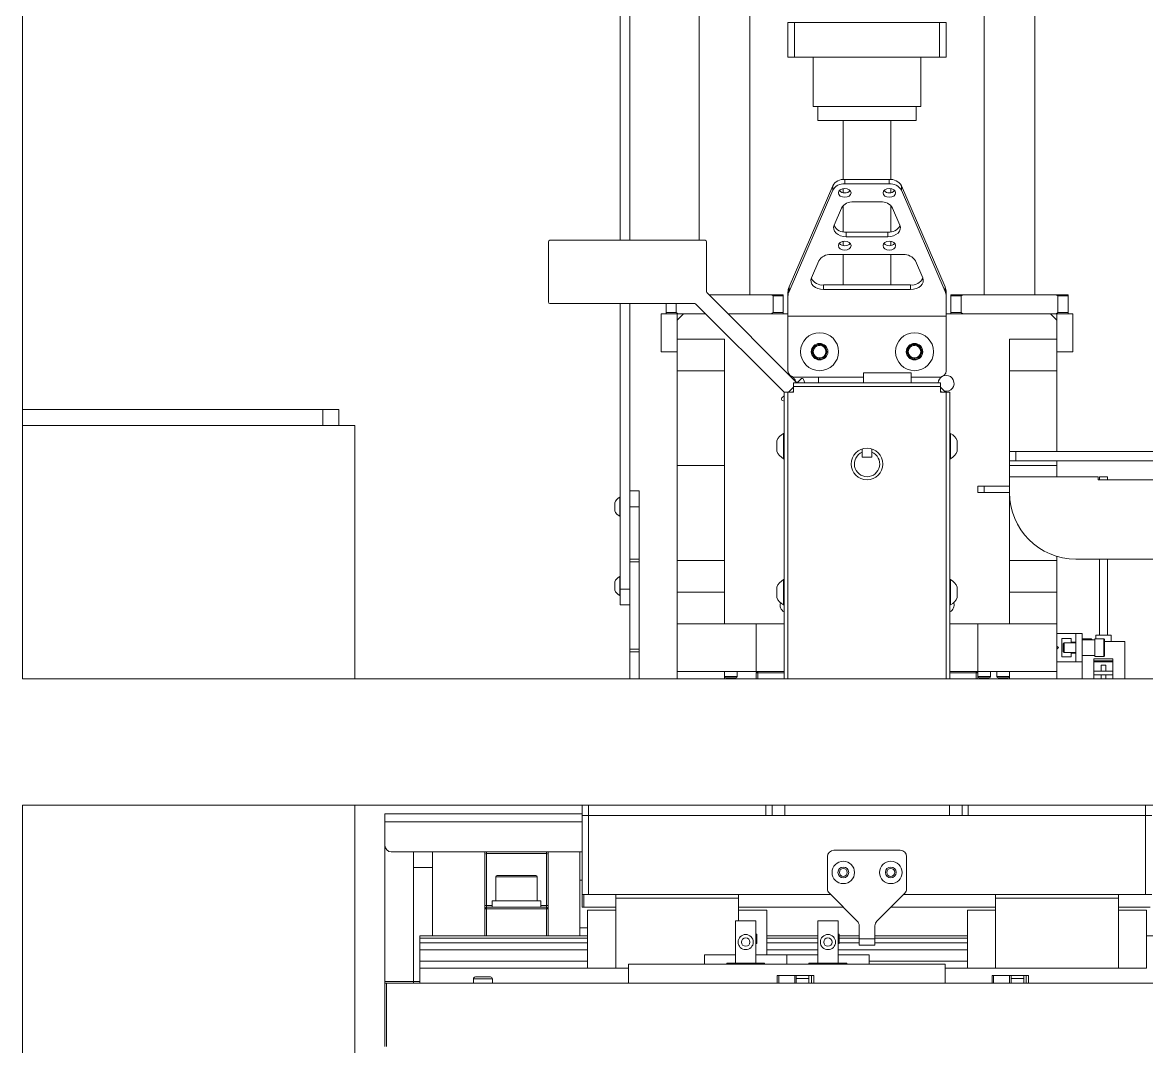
# Model space of a CAD drawing. Header units: millimetres. Extents: x 169 to 14583, y -399 to 10804.
# Drawn here: x 2617.8 to 2972.9, y 2200 to 2523.5 of the extents above; entities that cross this region are included whole.
import ezdxf

# ---------------------------------------------------------------- set-up
doc = ezdxf.new("R2010")
doc.units = ezdxf.units.MM
doc.header["$LTSCALE"] = 35

msp = doc.modelspace()

# ---------------------------------------------------------------- linework, layer by layer
at = {"color": 7, "linetype": 'Continuous', "lineweight": 18}
for p, q in [((2617.772, 2316.159), (2617.772, 3236.159)), ((2806.622, 2454.659), (2806.622, 2613.459)), ((2809.622, 2454.659), (2809.622, 2613.459)), ((2831.622, 2538.459), (2831.622, 2454.659)), ((2847.622, 2437.459), (2847.622, 2538.459)), ((2921.622, 2538.459), (2921.622, 2437.459)), ((2937.622, 2437.459), (2937.622, 2538.459)), ((2859.622, 2523.459), (2859.622, 2512.459)), ((2859.622, 2523.459), (2861.748, 2523.459)), ((2861.748, 2512.459), (2861.748, 2523.459)), ((2861.748, 2523.459), (2907.497, 2523.459)), ((2907.497, 2523.459), (2907.497, 2512.459)), ((2907.497, 2523.459), (2909.622, 2523.459)), ((2909.622, 2512.459), (2909.622, 2523.459)), ((2859.622, 2512.459), (2861.748, 2512.459)), ((2861.748, 2512.459), (2884.622, 2512.459)), ((2867.622, 2512.459), (2867.622, 2496.959)), ((2884.622, 2512.459), (2907.497, 2512.459)), ((2901.622, 2496.959), (2901.622, 2512.459)), ((2907.497, 2512.459), (2909.622, 2512.459)), ((2901.622, 2496.959), (2867.622, 2496.959)), ((2869.122, 2496.959), (2869.122, 2492.459)), ((2900.122, 2492.459), (2900.122, 2496.959)), ((2900.122, 2492.459), (2869.122, 2492.459)), ((2877.122, 2492.459), (2877.122, 2473.866)), ((2892.122, 2473.866), (2892.122, 2492.459)), ((2873.758, 2471.882), (2859.97, 2439.923)), ((2873.758, 2470.468), (2873.758, 2471.882)), ((2877.584, 2473.885), (2877.584, 2472.471)), ((2877.584, 2473.885), (2891.661, 2473.885)), ((2877.584, 2472.471), (2891.661, 2472.471)), ((2891.661, 2472.471), (2891.661, 2473.885)), ((2895.486, 2471.882), (2895.486, 2470.468)), ((2909.274, 2439.923), (2895.486, 2471.882)), ((2859.97, 2438.509), (2873.758, 2470.468)), ((2877.122, 2471.019), (2877.122, 2469.681)), ((2892.122, 2469.681), (2892.122, 2471.019)), ((2895.486, 2470.468), (2909.274, 2438.509)), ((2876.545, 2464.811), (2874.231, 2459.447)), ((2877.122, 2465.636), (2877.122, 2457.286)), ((2888.873, 2466.814), (2880.371, 2466.814)), ((2892.122, 2457.286), (2892.122, 2465.636)), ((2895.013, 2459.447), (2892.699, 2464.811)), ((2783.927, 2435.159), (2783.927, 2454.159)), ((2784.427, 2454.659), (2833.427, 2454.659)), ((2833.927, 2454.159), (2833.927, 2438.402)), ((2877.122, 2454.341), (2877.122, 2453.003)), ((2878.057, 2457.208), (2878.057, 2455.793)), ((2878.057, 2457.208), (2891.188, 2457.208)), ((2878.057, 2455.793), (2891.188, 2455.793)), ((2891.188, 2455.793), (2891.188, 2457.208)), ((2892.122, 2453.003), (2892.122, 2454.341)), ((2869.35, 2448.133), (2867.036, 2442.77)), ((2896.068, 2450.137), (2873.176, 2450.137)), ((2877.122, 2450.137), (2877.122, 2440.53)), ((2892.122, 2440.53), (2892.122, 2450.137)), ((2902.208, 2442.77), (2899.894, 2448.133)), ((2859.97, 2439.923), (2859.97, 2438.509)), ((2870.862, 2440.53), (2870.862, 2439.116)), ((2870.862, 2440.53), (2898.382, 2440.53)), ((2898.382, 2439.116), (2898.382, 2440.53)), ((2909.274, 2438.509), (2909.274, 2439.923)), ((2834.074, 2438.048), (2862.161, 2409.96)), ((2834.663, 2437.459), (2854.34, 2437.459)), ((2854.911, 2437.099), (2854.34, 2437.459)), ((2854.34, 2437.459), (2858.122, 2437.459)), ((2854.911, 2431.819), (2854.911, 2437.099)), ((2858.122, 2437.099), (2854.911, 2437.099)), ((2858.122, 2437.459), (2858.122, 2437.099)), ((2858.122, 2437.099), (2858.122, 2431.819)), ((2859.622, 2436.858), (2859.622, 2438.272)), ((2859.622, 2430.631), (2859.622, 2436.858)), ((2870.862, 2439.116), (2898.382, 2439.116)), ((2909.622, 2438.272), (2909.622, 2436.858)), ((2909.622, 2430.631), (2909.622, 2436.858)), ((2911.122, 2437.459), (2914.905, 2437.459)), ((2911.122, 2437.099), (2911.122, 2437.459)), ((2914.333, 2437.099), (2911.122, 2437.099)), ((2911.122, 2431.819), (2911.122, 2437.099)), ((2914.905, 2437.459), (2914.333, 2437.099)), ((2914.333, 2437.099), (2914.333, 2431.819)), ((2914.905, 2437.459), (2944.34, 2437.459)), ((2944.911, 2437.099), (2944.34, 2437.459)), ((2944.34, 2437.459), (2948.122, 2437.459)), ((2944.911, 2431.819), (2944.911, 2437.099)), ((2948.122, 2437.099), (2944.911, 2437.099)), ((2948.122, 2437.459), (2948.122, 2437.099)), ((2948.122, 2437.099), (2948.122, 2431.819)), ((2830.185, 2434.659), (2784.427, 2434.659)), ((2806.622, 2344.459), (2806.622, 2434.659)), ((2809.622, 2353.896), (2809.622, 2434.659)), ((2821.122, 2431.819), (2821.122, 2434.659)), ((2824.333, 2434.659), (2824.333, 2431.819)), ((2858.422, 2406.628), (2830.538, 2434.513)), ((2819.622, 2419.459), (2819.622, 2431.459)), ((2819.622, 2431.459), (2824.622, 2431.459)), ((2821.122, 2431.819), (2824.333, 2431.819)), ((2821.122, 2431.459), (2821.122, 2431.819)), ((2824.333, 2431.819), (2824.905, 2431.459)), ((2826.622, 2431.459), (2824.622, 2429.459)), ((2824.622, 2431.459), (2824.622, 2429.459)), ((2826.622, 2431.459), (2824.622, 2431.459)), ((2824.622, 2423.459), (2824.622, 2429.459)), ((2826.622, 2431.459), (2833.592, 2431.459)), ((2840.663, 2431.459), (2859.622, 2431.459)), ((2854.34, 2431.459), (2854.911, 2431.819)), ((2854.911, 2431.819), (2858.122, 2431.819)), ((2858.122, 2431.819), (2858.122, 2431.459)), ((2859.622, 2430.631), (2909.622, 2430.631)), ((2859.622, 2413.459), (2859.622, 2430.631)), ((2909.622, 2431.459), (2942.622, 2431.459)), ((2909.622, 2413.459), (2909.622, 2430.631)), ((2911.122, 2431.819), (2914.333, 2431.819)), ((2911.122, 2431.459), (2911.122, 2431.819)), ((2914.333, 2431.819), (2914.905, 2431.459)), ((2944.622, 2429.459), (2942.622, 2431.459)), ((2944.622, 2431.459), (2942.622, 2431.459)), ((2944.34, 2431.459), (2944.911, 2431.819)), ((2944.622, 2429.459), (2944.622, 2431.459)), ((2944.622, 2431.459), (2949.622, 2431.459)), ((2944.622, 2429.459), (2944.622, 2423.459)), ((2944.911, 2431.819), (2948.122, 2431.819)), ((2948.122, 2431.819), (2948.122, 2431.459)), ((2949.622, 2431.459), (2949.622, 2419.459)), ((2824.622, 2423.459), (2839.622, 2423.459)), ((2824.622, 2413.459), (2824.622, 2423.459)), ((2839.622, 2423.459), (2839.622, 2413.459)), ((2929.622, 2423.459), (2944.622, 2423.459)), ((2929.622, 2413.459), (2929.622, 2423.459)), ((2944.622, 2423.459), (2944.622, 2413.459)), ((2824.622, 2419.459), (2819.622, 2419.459)), ((2869.029, 2417.227), (2867.393, 2418.857)), ((2870.216, 2421.691), (2867.986, 2421.089)), ((2870.216, 2421.691), (2871.852, 2420.061)), ((2899.029, 2417.227), (2897.393, 2418.857)), ((2900.216, 2421.691), (2897.986, 2421.089)), ((2900.216, 2421.691), (2901.852, 2420.061)), ((2949.622, 2419.459), (2944.622, 2419.459)), ((2869.029, 2417.227), (2871.258, 2417.829)), ((2899.029, 2417.227), (2901.258, 2417.829)), ((2839.622, 2413.459), (2824.622, 2413.459)), ((2824.622, 2383.459), (2824.622, 2413.459)), ((2839.622, 2383.459), (2839.622, 2413.459)), ((2860.241, 2411.881), (2860.513, 2411.795)), ((2898.572, 2412.764), (2883.472, 2412.764)), ((2883.472, 2412.764), (2883.472, 2409.659)), ((2898.572, 2409.659), (2898.572, 2412.764)), ((2908.732, 2411.795), (2909.622, 2411.959)), ((2944.622, 2413.459), (2929.622, 2413.459)), ((2929.622, 2387.959), (2929.622, 2413.459)), ((2944.622, 2387.959), (2944.622, 2413.459)), ((2861.422, 2408.259), (2859.822, 2406.659)), ((2861.422, 2409.659), (2907.822, 2409.659)), ((2861.422, 2408.459), (2861.422, 2409.659)), ((2861.422, 2408.459), (2861.422, 2406.659)), ((2907.822, 2408.459), (2861.422, 2408.459)), ((2861.622, 2411.459), (2869.244, 2411.459)), ((2862.868, 2409.96), (2863.754, 2410.846)), ((2864.569, 2410.683), (2864.993, 2409.659)), ((2883.472, 2411.464), (2869.244, 2411.464)), ((2869.244, 2409.659), (2869.244, 2411.464)), ((2898.572, 2411.459), (2907.622, 2411.459)), ((2907.822, 2409.659), (2907.822, 2408.459)), ((2907.822, 2406.659), (2907.822, 2408.459)), ((2909.422, 2406.659), (2907.822, 2408.259)), ((2857.741, 2404.833), (2858.422, 2405.514)), ((2858.422, 2316.159), (2858.422, 2406.659)), ((2858.422, 2406.659), (2859.622, 2406.659)), ((2861.422, 2406.659), (2859.622, 2406.659)), ((2859.622, 2406.659), (2859.622, 2316.159)), ((2861.422, 2407.004), (2861.147, 2406.659)), ((2908.098, 2406.659), (2907.822, 2407.004)), ((2909.622, 2406.659), (2907.822, 2406.659)), ((2909.622, 2406.659), (2910.822, 2406.659)), ((2909.622, 2316.159), (2909.622, 2406.659)), ((2910.822, 2406.659), (2910.822, 2316.159)), ((2617.772, 2401.159), (2712.697, 2401.159)), ((2712.697, 2396.159), (2712.697, 2401.159)), ((2712.697, 2401.159), (2717.697, 2401.159)), ((2717.697, 2396.159), (2717.697, 2401.159)), ((2858.422, 2403.802), (2857.903, 2404.017)), ((2617.772, 2396.159), (2722.772, 2396.159)), ((2722.772, 2316.159), (2722.772, 2396.159)), ((2856.122, 2388.016), (2856.122, 2391.302)), ((2858.422, 2393.659), (2858.222, 2393.659)), ((2858.222, 2385.659), (2858.222, 2393.659)), ((2911.022, 2393.659), (2910.822, 2393.659)), ((2911.022, 2393.659), (2911.022, 2385.659)), ((2913.122, 2391.302), (2913.122, 2388.016)), ((2883.122, 2388.734), (2883.122, 2387.672)), ((2883.122, 2387.672), (2883.122, 2386.164)), ((2886.122, 2387.672), (2886.122, 2388.734)), ((2886.122, 2386.164), (2886.122, 2387.672)), ((2929.622, 2384.959), (2929.622, 2387.959)), ((2929.622, 2387.959), (2931.622, 2387.959)), ((2931.622, 2387.959), (2931.622, 2384.959)), ((2931.622, 2387.959), (3049.622, 2387.959)), ((2824.622, 2383.459), (2839.622, 2383.459)), ((2824.622, 2353.459), (2824.622, 2383.459)), ((2839.622, 2383.459), (2839.622, 2353.459)), ((2858.222, 2385.659), (2858.422, 2385.659)), ((2883.122, 2386.164), (2886.122, 2386.164)), ((2910.822, 2385.659), (2911.022, 2385.659)), ((2931.622, 2384.959), (2929.622, 2384.959)), ((2929.622, 2383.459), (2929.622, 2384.959)), ((2929.622, 2383.459), (2944.622, 2383.459)), ((2929.622, 2379.959), (2929.622, 2383.459)), ((2931.622, 2384.959), (3049.622, 2384.959)), ((2944.622, 2383.459), (2944.622, 2384.959)), ((2944.622, 2383.459), (2944.622, 2379.959)), ((2929.622, 2374.959), (2929.622, 2379.959)), ((2957.622, 2379.959), (2929.622, 2379.959)), ((2957.622, 2379.959), (2957.622, 2378.959)), ((2958.072, 2379.959), (2958.072, 2378.959)), ((2958.072, 2379.959), (2960.572, 2379.959)), ((2960.572, 2378.959), (2960.572, 2379.959)), ((2919.622, 2376.959), (2919.622, 2374.959)), ((2921.622, 2376.959), (2919.622, 2376.959)), ((2921.622, 2376.959), (2921.622, 2374.959)), ((2929.622, 2376.959), (2921.622, 2376.959)), ((3218.138, 2378.959), (2957.622, 2378.959)), ((2806.622, 2373.459), (2806.472, 2373.459)), ((2806.472, 2367.459), (2806.472, 2373.459)), ((2812.622, 2375.459), (2809.622, 2375.459)), ((2812.622, 2375.459), (2812.622, 2370.459)), ((2919.622, 2374.959), (2921.622, 2374.959)), ((2921.622, 2374.959), (2929.622, 2374.959)), ((2929.622, 2353.459), (2929.622, 2374.959)), ((2804.922, 2369.154), (2804.922, 2371.764)), ((2812.622, 2370.459), (2809.622, 2370.459)), ((2809.622, 2370.459), (2809.622, 2353.896)), ((2812.622, 2370.459), (2812.622, 2353.896)), ((2806.472, 2367.459), (2806.622, 2367.459)), ((2944.622, 2354.834), (2944.622, 2353.459)), ((2809.622, 2353.896), (2812.622, 2353.896)), ((2809.622, 2353.028), (2809.622, 2353.896)), ((2812.622, 2353.028), (2809.622, 2353.028)), ((2809.622, 2353.028), (2809.622, 2325.533)), ((2812.622, 2353.896), (2812.622, 2353.028)), ((2812.622, 2353.028), (2812.622, 2325.533)), ((2824.622, 2353.459), (2839.622, 2353.459)), ((2824.622, 2343.459), (2824.622, 2353.459)), ((2839.622, 2353.459), (2839.622, 2343.459)), ((2929.622, 2353.459), (2944.622, 2353.459)), ((2929.622, 2343.459), (2929.622, 2353.459)), ((2944.622, 2353.459), (2944.622, 2343.459)), ((2950.622, 2353.959), (3218.138, 2353.959)), ((2958.072, 2353.959), (2958.072, 2329.959)), ((2960.572, 2329.959), (2960.572, 2353.959)), ((2806.622, 2348.459), (2806.472, 2348.459)), ((2806.472, 2342.459), (2806.472, 2348.459)), ((2804.922, 2344.154), (2804.922, 2346.764)), ((2809.622, 2344.459), (2806.622, 2344.459)), ((2806.622, 2344.459), (2806.622, 2339.459)), ((2856.122, 2341.816), (2856.122, 2345.102)), ((2858.422, 2347.459), (2858.222, 2347.459)), ((2858.222, 2339.459), (2858.222, 2347.459)), ((2911.022, 2347.459), (2910.822, 2347.459)), ((2911.022, 2347.459), (2911.022, 2339.459)), ((2913.122, 2345.102), (2913.122, 2341.816)), ((2806.472, 2342.459), (2806.622, 2342.459)), ((2824.622, 2333.459), (2824.622, 2343.459)), ((2839.622, 2343.459), (2824.622, 2343.459)), ((2839.622, 2333.459), (2839.622, 2343.459)), ((2944.622, 2343.459), (2929.622, 2343.459)), ((2929.622, 2333.459), (2929.622, 2343.459)), ((2944.622, 2333.459), (2944.622, 2343.459)), ((2806.622, 2339.459), (2809.622, 2339.459)), ((2858.222, 2339.459), (2858.422, 2339.459)), ((2910.822, 2339.459), (2911.022, 2339.459)), ((2824.622, 2318.459), (2824.622, 2333.459)), ((2824.622, 2333.459), (2849.622, 2333.459)), ((2849.622, 2333.459), (2849.622, 2318.459)), ((2858.422, 2333.459), (2849.622, 2333.459)), ((2919.622, 2333.459), (2910.822, 2333.459)), ((2919.622, 2318.459), (2919.622, 2333.459)), ((2919.622, 2333.459), (2944.622, 2333.459)), ((2944.622, 2333.459), (2944.622, 2318.459)), ((2950.622, 2330.459), (2944.622, 2330.459)), ((2950.622, 2327.659), (2950.622, 2330.459)), ((2950.622, 2330.459), (2952.622, 2330.459)), ((2952.622, 2321.459), (2952.622, 2330.459)), ((2956.922, 2329.959), (2956.922, 2328.709)), ((2956.922, 2329.959), (2961.722, 2329.959)), ((2961.722, 2327.959), (2961.722, 2329.959)), ((2944.622, 2326.459), (2945.122, 2325.959)), ((2946.122, 2328.809), (2949.122, 2328.809)), ((2946.122, 2323.109), (2946.122, 2328.809)), ((2946.903, 2327.459), (2946.622, 2327.178)), ((2946.622, 2327.178), (2946.622, 2325.959)), ((2950.622, 2327.459), (2946.903, 2327.459)), ((2946.903, 2327.459), (2946.903, 2325.959)), ((2949.122, 2328.809), (2949.122, 2327.659)), ((2949.122, 2327.659), (2950.622, 2327.659)), ((2950.622, 2324.259), (2950.622, 2327.659)), ((2955.472, 2328.709), (2952.622, 2328.709)), ((2956.622, 2328.459), (2952.622, 2328.459)), ((2955.472, 2328.459), (2955.472, 2328.709)), ((2955.622, 2328.559), (2955.622, 2328.459)), ((2959.472, 2328.709), (2956.622, 2328.709)), ((2956.622, 2328.709), (2956.622, 2328.459)), ((2956.622, 2327.105), (2956.622, 2328.459)), ((2956.622, 2327.105), (2956.622, 2325.959)), ((2959.472, 2325.959), (2959.472, 2328.709)), ((2959.622, 2328.559), (2959.622, 2325.959)), ((2959.622, 2327.959), (2966.022, 2327.959)), ((2966.022, 2327.959), (2966.022, 2316.159)), ((2809.622, 2324.665), (2809.622, 2325.533)), ((2809.622, 2325.533), (2812.622, 2325.533)), ((2812.622, 2324.665), (2809.622, 2324.665)), ((2809.622, 2324.665), (2809.622, 2316.159)), ((2812.622, 2325.533), (2812.622, 2324.665)), ((2812.622, 2324.665), (2812.622, 2316.159)), ((2945.122, 2325.959), (2944.622, 2325.459)), ((2949.122, 2323.109), (2946.122, 2323.109)), ((2946.622, 2325.959), (2946.622, 2324.739)), ((2946.622, 2324.739), (2946.903, 2324.459)), ((2946.903, 2325.959), (2946.903, 2324.459)), ((2946.903, 2324.459), (2950.622, 2324.459)), ((2949.122, 2324.259), (2949.122, 2323.109)), ((2950.622, 2324.259), (2949.122, 2324.259)), ((2950.622, 2321.459), (2950.622, 2324.259)), ((2952.622, 2323.459), (2956.622, 2323.459)), ((2956.622, 2325.959), (2956.622, 2324.813)), ((2956.622, 2323.459), (2956.622, 2324.813)), ((2956.622, 2323.459), (2956.622, 2323.209)), ((2956.622, 2323.209), (2959.472, 2323.209)), ((2959.472, 2323.209), (2959.472, 2325.959)), ((2959.622, 2325.959), (2959.622, 2323.359)), ((2944.622, 2321.459), (2950.622, 2321.459)), ((2950.622, 2321.459), (2952.622, 2321.459)), ((2952.622, 2316.159), (2952.622, 2321.459)), ((2962.322, 2322.459), (2956.322, 2322.459)), ((2956.322, 2322.459), (2956.322, 2316.159)), ((2956.322, 2321.759), (2962.322, 2321.759)), ((2962.322, 2321.459), (2956.322, 2321.459)), ((2960.072, 2320.459), (2958.572, 2320.459)), ((2958.572, 2320.459), (2958.572, 2318.559)), ((2960.072, 2318.559), (2960.072, 2320.459)), ((2962.322, 2316.159), (2962.322, 2322.459)), ((2617.772, 2316.159), (3528.772, 2316.159)), ((2824.622, 2316.159), (2824.622, 2318.459)), ((2849.622, 2318.459), (2824.622, 2318.459)), ((2839.622, 2318.459), (2839.622, 2316.159)), ((2839.622, 2316.859), (2841.622, 2316.859)), ((2841.622, 2316.459), (2840.022, 2316.459)), ((2841.622, 2316.859), (2843.622, 2316.859)), ((2843.222, 2316.459), (2841.622, 2316.459)), ((2843.622, 2316.859), (2843.622, 2318.459)), ((2850.122, 2318.459), (2849.622, 2317.959)), ((2858.422, 2318.459), (2849.622, 2318.459)), ((2849.622, 2317.959), (2850.122, 2317.959)), ((2849.622, 2317.959), (2849.622, 2316.159)), ((2850.122, 2317.959), (2850.122, 2318.459)), ((2850.122, 2317.959), (2850.122, 2316.159)), ((2858.422, 2317.959), (2850.122, 2317.959)), ((2919.622, 2318.459), (2910.822, 2318.459)), ((2919.122, 2317.959), (2910.822, 2317.959)), ((2919.122, 2318.459), (2919.122, 2317.959)), ((2919.622, 2317.959), (2919.122, 2318.459)), ((2919.122, 2316.159), (2919.122, 2317.959)), ((2919.122, 2317.959), (2919.622, 2317.959)), ((2919.622, 2318.459), (2919.622, 2317.959)), ((2944.622, 2318.459), (2919.622, 2318.459)), ((2919.622, 2316.159), (2919.622, 2317.959)), ((2919.622, 2316.859), (2921.622, 2316.859)), ((2921.622, 2316.459), (2920.022, 2316.459)), ((2921.622, 2316.859), (2923.622, 2316.859)), ((2923.222, 2316.459), (2921.622, 2316.459)), ((2923.622, 2316.859), (2923.622, 2318.459)), ((2925.622, 2318.459), (2925.622, 2316.859)), ((2925.622, 2316.859), (2927.622, 2316.859)), ((2927.622, 2316.459), (2926.022, 2316.459)), ((2927.622, 2316.859), (2929.622, 2316.859)), ((2929.222, 2316.459), (2927.622, 2316.459)), ((2929.622, 2316.159), (2929.622, 2318.459)), ((2944.622, 2318.459), (2944.622, 2316.159)), ((2962.322, 2318.559), (2956.322, 2318.559)), ((2962.322, 2317.359), (2956.322, 2317.359)), ((2958.572, 2317.359), (2958.572, 2316.159)), ((2960.072, 2316.159), (2960.072, 2317.359)), ((2617.772, 2276.159), (3528.772, 2276.159)), ((2617.772, 1966.159), (2617.772, 2276.159)), ((2722.772, 2096.159), (2722.772, 2276.159)), ((2732.272, 2273.459), (2732.272, 2270.959)), ((2732.272, 2273.459), (2794.622, 2273.459)), ((2794.622, 2272.959), (2794.622, 2276.159)), ((2796.622, 2276.159), (2796.622, 2272.959)), ((2852.622, 2272.959), (2852.622, 2276.159)), ((2854.622, 2276.159), (2854.622, 2272.959)), ((2858.622, 2276.159), (2858.622, 2272.959)), ((2910.622, 2272.959), (2910.622, 2276.159)), ((2914.622, 2272.959), (2914.622, 2276.159)), ((2916.622, 2276.159), (2916.622, 2272.959)), ((2972.622, 2272.959), (2972.622, 2276.159)), ((2732.272, 2270.959), (2732.272, 2263.459)), ((2732.272, 2270.959), (2794.622, 2270.959)), ((2796.622, 2272.959), (2794.622, 2272.959)), ((2794.622, 2247.959), (2794.622, 2272.959)), ((2796.622, 2272.959), (2852.622, 2272.959)), ((2796.622, 2272.959), (2796.622, 2247.959)), ((2972.622, 2272.959), (2796.622, 2272.959)), ((2916.622, 2272.959), (2972.622, 2272.959)), ((2974.622, 2272.959), (2972.622, 2272.959)), ((2972.622, 2247.959), (2972.622, 2272.959)), ((2732.272, 2220.459), (2732.272, 2263.459)), ((2734.272, 2261.459), (2794.622, 2261.459)), ((2741.272, 2220.459), (2741.272, 2261.459)), ((2747.272, 2261.459), (2747.272, 2256.459)), ((2763.872, 2261.459), (2763.872, 2260.752)), ((2763.872, 2260.752), (2764.372, 2260.959)), ((2763.872, 2260.752), (2763.872, 2244.459)), ((2764.372, 2261.459), (2764.372, 2260.959)), ((2764.372, 2260.959), (2764.372, 2244.459)), ((2764.372, 2260.959), (2783.372, 2260.959)), ((2783.372, 2261.459), (2783.372, 2260.959)), ((2783.372, 2260.959), (2783.372, 2244.459)), ((2783.872, 2260.752), (2783.372, 2260.959)), ((2783.872, 2260.752), (2783.872, 2261.459)), ((2783.872, 2254.641), (2783.872, 2260.752)), ((2793.872, 2261.459), (2793.872, 2235.102)), ((2872.122, 2259.959), (2872.122, 2249.787)), ((2895.122, 2261.959), (2874.122, 2261.959)), ((2897.122, 2249.787), (2897.122, 2259.959)), ((2747.272, 2256.459), (2741.272, 2256.459)), ((2747.272, 2256.459), (2747.272, 2234.959)), ((2767.372, 2253.559), (2767.372, 2245.959)), ((2780.372, 2253.559), (2767.372, 2253.559)), ((2767.772, 2253.959), (2779.972, 2253.959)), ((2780.372, 2245.959), (2780.372, 2253.559)), ((2783.872, 2254.641), (2783.872, 2243.459)), ((2794.622, 2252.459), (2793.872, 2252.459)), ((2872.708, 2248.373), (2881.536, 2239.545)), ((2887.708, 2239.545), (2896.536, 2248.373)), ((2766.172, 2245.959), (2766.172, 2243.959)), ((2781.572, 2245.959), (2766.172, 2245.959)), ((2781.572, 2243.959), (2781.572, 2245.959)), ((2796.622, 2247.959), (2794.622, 2247.959)), ((2794.622, 2243.959), (2794.622, 2247.959)), ((2795.122, 2247.959), (2795.122, 2243.959)), ((2873.122, 2247.959), (2796.622, 2247.959)), ((2805.222, 2246.794), (2805.222, 2247.959)), ((2805.222, 2224.659), (2805.222, 2246.794)), ((2844.022, 2246.794), (2805.222, 2246.794)), ((2844.022, 2247.959), (2844.022, 2246.794)), ((2844.022, 2239.659), (2844.022, 2246.794)), ((2972.622, 2247.959), (2896.122, 2247.959)), ((2925.222, 2246.794), (2925.222, 2247.959)), ((2964.022, 2246.794), (2925.222, 2246.794)), ((2925.222, 2224.659), (2925.222, 2246.794)), ((2964.022, 2247.959), (2964.022, 2246.794)), ((2964.022, 2224.659), (2964.022, 2246.794)), ((2974.622, 2247.959), (2972.622, 2247.959)), ((2764.372, 2244.459), (2763.872, 2244.459)), ((2763.872, 2244.459), (2763.872, 2243.459)), ((2764.372, 2243.959), (2763.872, 2243.459)), ((2763.872, 2243.459), (2763.872, 2234.959)), ((2763.872, 2243.459), (2764.372, 2243.459)), ((2764.372, 2244.459), (2764.372, 2243.959)), ((2766.172, 2244.459), (2764.372, 2244.459)), ((2764.372, 2243.459), (2764.372, 2243.959)), ((2783.372, 2243.959), (2764.372, 2243.959)), ((2764.372, 2243.459), (2783.372, 2243.459)), ((2764.372, 2243.459), (2764.372, 2234.959)), ((2783.372, 2244.459), (2781.572, 2244.459)), ((2783.372, 2244.459), (2783.372, 2243.959)), ((2783.372, 2244.459), (2783.872, 2244.459)), ((2783.372, 2243.959), (2783.372, 2243.459)), ((2783.372, 2243.959), (2783.872, 2243.459)), ((2783.372, 2243.459), (2783.372, 2234.959)), ((2783.872, 2243.459), (2783.372, 2243.459)), ((2783.872, 2234.959), (2783.872, 2243.459)), ((2795.122, 2243.959), (2794.622, 2243.959)), ((2795.122, 2243.959), (2805.222, 2243.959)), ((2796.322, 2242.994), (2805.222, 2242.994)), ((2796.322, 2224.659), (2796.322, 2242.994)), ((2844.022, 2243.959), (2877.122, 2243.959)), ((2844.022, 2242.994), (2852.922, 2242.994)), ((2852.922, 2228.959), (2852.922, 2242.994)), ((2892.122, 2243.959), (2925.222, 2243.959)), ((2916.322, 2224.659), (2916.322, 2242.994)), ((2916.322, 2242.994), (2925.222, 2242.994)), ((2964.022, 2243.959), (2974.122, 2243.959)), ((2964.022, 2242.994), (2972.922, 2242.994)), ((2972.922, 2224.659), (2972.922, 2242.994)), ((2793.872, 2237.459), (2796.322, 2237.459)), ((2843.072, 2239.659), (2843.072, 2226.259)), ((2843.072, 2239.659), (2849.472, 2239.659)), ((2849.472, 2239.659), (2849.472, 2226.259)), ((2869.072, 2239.659), (2875.472, 2239.659)), ((2869.072, 2239.659), (2869.072, 2226.259)), ((2875.472, 2239.659), (2875.472, 2226.259)), ((2882.122, 2238.131), (2882.122, 2233.959)), ((2887.122, 2233.959), (2887.122, 2238.131)), ((2743.272, 2234.209), (2743.272, 2234.959)), ((2743.272, 2234.959), (2796.322, 2234.959)), ((2743.272, 2234.209), (2796.322, 2234.209)), ((2743.272, 2232.709), (2743.272, 2234.209)), ((2849.772, 2235.459), (2849.472, 2235.459)), ((2849.772, 2232.459), (2849.772, 2235.459)), ((2852.922, 2234.959), (2869.072, 2234.959)), ((2852.922, 2234.209), (2869.072, 2234.209)), ((2875.772, 2235.459), (2875.472, 2235.459)), ((2875.772, 2232.459), (2875.772, 2235.459)), ((2875.772, 2234.959), (2882.122, 2234.959)), ((2875.772, 2234.209), (2882.122, 2234.209)), ((2882.122, 2233.959), (2887.122, 2233.959)), ((2882.122, 2231.959), (2882.122, 2233.959)), ((2887.122, 2234.959), (2916.322, 2234.959)), ((2887.122, 2234.209), (2916.322, 2234.209)), ((2887.122, 2233.959), (2887.122, 2231.959)), ((2972.922, 2234.959), (3244.858, 2234.959)), ((2743.272, 2232.709), (2796.322, 2232.709)), ((2743.272, 2230.459), (2743.272, 2232.709)), ((2743.272, 2230.459), (2796.322, 2230.459)), ((2743.272, 2226.909), (2743.272, 2230.459)), ((2849.472, 2232.459), (2849.772, 2232.459)), ((2852.922, 2232.709), (2869.072, 2232.709)), ((2852.922, 2230.459), (2869.072, 2230.459)), ((2875.472, 2232.459), (2875.772, 2232.459)), ((2875.472, 2230.459), (2916.322, 2230.459)), ((2875.772, 2232.709), (2882.122, 2232.709)), ((2882.122, 2231.959), (2887.122, 2231.959)), ((2887.122, 2232.709), (2916.322, 2232.709)), ((2743.272, 2226.909), (2796.322, 2226.909)), ((2743.272, 2224.659), (2743.272, 2226.909)), ((2833.272, 2228.959), (2833.272, 2225.959)), ((2833.272, 2228.959), (2843.072, 2228.959)), ((2849.472, 2228.959), (2859.272, 2228.959)), ((2859.272, 2228.959), (2869.072, 2228.959)), ((2859.272, 2228.959), (2859.272, 2225.959)), ((2875.472, 2228.959), (2885.272, 2228.959)), ((2885.272, 2228.959), (2885.272, 2225.959)), ((2885.272, 2226.909), (2916.322, 2226.909)), ((2743.272, 2219.959), (2743.272, 2224.659)), ((2743.272, 2224.659), (2796.322, 2224.659)), ((2796.322, 2224.659), (2805.222, 2224.659)), ((2805.222, 2224.659), (2809.272, 2224.659)), ((2909.272, 2225.959), (2809.272, 2225.959)), ((2809.272, 2225.959), (2809.272, 2219.959)), ((2840.272, 2225.959), (2840.272, 2226.259)), ((2840.272, 2226.259), (2843.072, 2226.259)), ((2843.072, 2226.259), (2849.472, 2226.259)), ((2844.022, 2225.959), (2844.022, 2226.259)), ((2849.472, 2226.259), (2852.272, 2226.259)), ((2852.272, 2225.959), (2852.272, 2226.259)), ((2866.272, 2225.959), (2866.272, 2226.259)), ((2866.272, 2226.259), (2869.072, 2226.259)), ((2869.072, 2226.259), (2875.472, 2226.259)), ((2875.472, 2226.259), (2878.272, 2226.259)), ((2878.272, 2225.959), (2878.272, 2226.259)), ((2909.272, 2225.959), (2909.272, 2219.959)), ((2909.272, 2224.659), (2916.322, 2224.659)), ((2916.322, 2224.659), (2925.222, 2224.659)), ((2925.222, 2224.659), (2964.022, 2224.659)), ((2964.022, 2224.659), (2972.922, 2224.659)), ((2732.272, 2220.459), (2741.272, 2220.459)), ((2732.272, 2219.959), (2732.272, 2220.459)), ((2732.272, 2199.959), (2732.272, 2219.959)), ((2732.272, 2219.959), (2732.772, 2219.959)), ((2732.772, 2219.959), (2732.772, 2199.959)), ((3102.272, 2219.959), (2732.772, 2219.959)), ((2741.272, 2220.459), (2741.272, 2219.959)), ((2741.272, 2220.459), (2743.272, 2220.459)), ((2760.272, 2221.359), (2760.272, 2219.959)), ((2763.272, 2221.359), (2760.272, 2221.359)), ((2760.872, 2221.959), (2763.272, 2221.959)), ((2763.272, 2221.959), (2765.672, 2221.959)), ((2766.272, 2221.359), (2763.272, 2221.359)), ((2766.272, 2219.959), (2766.272, 2221.359)), ((2856.272, 2222.359), (2856.272, 2219.959)), ((2856.772, 2222.359), (2856.272, 2222.359)), ((2856.772, 2222.359), (2856.772, 2219.959)), ((2861.772, 2222.359), (2856.772, 2222.359)), ((2861.772, 2222.359), (2861.772, 2219.959)), ((2862.272, 2222.359), (2861.772, 2222.359)), ((2862.272, 2222.359), (2862.272, 2219.959)), ((2862.272, 2222.359), (2866.272, 2222.359)), ((2866.272, 2221.459), (2862.272, 2221.459)), ((2866.272, 2219.959), (2866.272, 2222.359)), ((2866.272, 2222.359), (2867.022, 2222.359)), ((2867.022, 2222.359), (2867.022, 2219.959)), ((2867.022, 2222.359), (2867.772, 2222.359)), ((2867.772, 2222.359), (2867.772, 2219.959)), ((2924.106, 2222.359), (2924.106, 2219.959)), ((2924.606, 2222.359), (2924.106, 2222.359)), ((2924.606, 2222.359), (2924.606, 2219.959)), ((2929.606, 2222.359), (2924.606, 2222.359)), ((2929.606, 2222.359), (2929.606, 2219.959)), ((2930.106, 2222.359), (2929.606, 2222.359)), ((2930.106, 2222.359), (2930.106, 2219.959)), ((2930.106, 2222.359), (2934.106, 2222.359)), ((2934.106, 2221.459), (2930.106, 2221.459)), ((2934.106, 2219.959), (2934.106, 2222.359)), ((2934.106, 2222.359), (2934.856, 2222.359)), ((2934.856, 2222.359), (2934.856, 2219.959)), ((2934.856, 2222.359), (2935.606, 2222.359)), ((2935.606, 2222.359), (2935.606, 2219.959))]:
    msp.add_line(p, q, dxfattribs=at)
at = {"color": 7, "linetype": 'Continuous', "lineweight": 18, "flags": 128}
for points in [[(2877.584, 2468.228), (2878.349, 2468.336), (2878.998, 2468.643), (2879.432, 2469.102), (2879.584, 2469.643), (2879.432, 2470.184), (2878.998, 2470.643), (2878.349, 2470.949), (2877.584, 2471.057), (2876.819, 2470.949), (2876.17, 2470.643), (2875.736, 2470.184), (2875.584, 2469.643), (2875.736, 2469.102), (2876.17, 2468.643), (2876.819, 2468.336), (2877.584, 2468.228)], [(2891.661, 2471.057), (2890.895, 2470.949), (2890.246, 2470.643), (2889.813, 2470.184), (2889.661, 2469.643), (2889.813, 2469.102), (2890.246, 2468.643), (2890.895, 2468.336), (2891.661, 2468.228), (2892.426, 2468.336), (2893.075, 2468.643), (2893.508, 2469.102), (2893.661, 2469.643), (2893.508, 2470.184), (2893.075, 2470.643), (2892.426, 2470.949), (2891.661, 2471.057)], [(2878.057, 2455.793), (2877.132, 2455.87), (2876.257, 2456.096), (2875.48, 2456.459), (2874.842, 2456.939), (2874.379, 2457.51), (2874.115, 2458.142), (2874.065, 2458.799), (2874.231, 2459.447)], [(2895.013, 2459.447), (2895.18, 2458.799), (2895.129, 2458.142), (2894.866, 2457.51), (2894.402, 2456.939), (2893.765, 2456.459), (2892.987, 2456.096), (2892.113, 2455.87), (2891.188, 2455.793)], [(2877.584, 2451.551), (2878.349, 2451.658), (2878.998, 2451.965), (2879.432, 2452.424), (2879.584, 2452.965), (2879.432, 2453.506), (2878.998, 2453.965), (2878.349, 2454.272), (2877.584, 2454.379), (2876.819, 2454.272), (2876.17, 2453.965), (2875.736, 2453.506), (2875.584, 2452.965), (2875.736, 2452.424), (2876.17, 2451.965), (2876.819, 2451.658), (2877.584, 2451.551)], [(2891.661, 2454.379), (2890.895, 2454.272), (2890.246, 2453.965), (2889.813, 2453.506), (2889.661, 2452.965), (2889.813, 2452.424), (2890.246, 2451.965), (2890.895, 2451.658), (2891.661, 2451.551), (2892.426, 2451.658), (2893.075, 2451.965), (2893.508, 2452.424), (2893.661, 2452.965), (2893.508, 2453.506), (2893.075, 2453.965), (2892.426, 2454.272), (2891.661, 2454.379)], [(2870.862, 2439.116), (2869.937, 2439.192), (2869.062, 2439.418), (2868.285, 2439.781), (2867.647, 2440.261), (2867.184, 2440.832), (2866.92, 2441.464), (2866.87, 2442.122), (2867.036, 2442.77)], [(2902.208, 2442.77), (2902.375, 2442.122), (2902.324, 2441.464), (2902.06, 2440.832), (2901.597, 2440.261), (2900.96, 2439.781), (2900.182, 2439.418), (2899.307, 2439.192), (2898.382, 2439.116)]]:
    msp.add_lwpolyline(points, dxfattribs=at)
at = {"color": 7, "linetype": 'Continuous', "lineweight": 18}
for centre, radius in [((2869.622, 2419.459), 6), ((2899.622, 2419.459), 6), ((2869.622, 2419.459), 2.609), ((2869.622, 2419.459), 1.98), ((2899.622, 2419.459), 2.609), ((2899.622, 2419.459), 1.98), ((2884.622, 2383.964), 5), ((2877.122, 2254.959), 3.55), ((2877.122, 2254.959), 1.7), ((2877.122, 2254.959), 1.25), ((2892.122, 2254.959), 3.55), ((2892.122, 2254.959), 1.7), ((2892.122, 2254.959), 1.25), ((2846.272, 2232.959), 2.4), ((2846.272, 2232.959), 1.35), ((2872.272, 2232.959), 2.4), ((2872.272, 2232.959), 1.35)]:
    msp.add_circle(centre, radius, dxfattribs=at)
for centre, radius, start, end in [((2877.274, 2469.823), 4.074, 85.63, 149.64041), ((2877.274, 2468.409), 4.074, 85.63, 149.64041), ((2891.971, 2469.823), 4.074, 30.35959, 94.37), ((2891.971, 2468.409), 4.074, 30.35959, 94.37), ((2877.584, 2471.98), 2.378, 223.25606, 316.74394), ((2891.661, 2471.98), 2.378, 223.25606, 316.74394), ((2880.061, 2462.752), 4.074, 85.63, 149.64041), ((2889.184, 2462.752), 4.074, 30.35959, 94.37), ((2877.692, 2461.138), 3.947, 207.2785, 275.30047), ((2891.552, 2461.138), 3.947, 264.69953, 332.7215), ((2784.427, 2454.159), 0.5, 90, 180), ((2833.427, 2454.159), 0.5, 0, 90), ((2877.584, 2455.302), 2.378, 223.25606, 316.74394), ((2891.661, 2455.302), 2.378, 223.25606, 316.74394), ((2872.866, 2446.074), 4.074, 85.63, 149.64041), ((2896.379, 2446.074), 4.074, 30.35959, 94.37), ((2863.777, 2438.258), 4.155, 156.37822, 179.80254), ((2870.497, 2444.46), 3.947, 207.2785, 275.30047), ((2898.747, 2444.46), 3.947, 264.69953, 332.7215), ((2905.467, 2438.258), 4.155, 0.19746, 23.62178), ((2834.427, 2438.402), 0.5, 180, 225), ((2863.777, 2436.844), 4.155, 156.37822, 179.80254), ((2905.467, 2436.844), 4.155, 0.19746, 23.62178), ((2784.427, 2435.159), 0.5, 180, 270), ((2830.185, 2434.159), 0.5, 45, 90), ((2869.622, 2419.459), 2.309, 135.10195, 195.10195), ((2869.622, 2419.459), 2.309, 195.10195, 255.10195), ((2869.622, 2419.459), 2.309, 75.10195, 135.10195), ((2869.622, 2419.459), 2.309, 15.10195, 75.10195), ((2869.622, 2419.459), 2.309, 315.10195, 15.10195), ((2899.622, 2419.459), 2.309, 135.10195, 195.10195), ((2899.622, 2419.459), 2.309, 195.10195, 255.10195), ((2899.622, 2419.459), 2.309, 75.10195, 135.10195), ((2899.622, 2419.459), 2.309, 15.10195, 75.10195), ((2899.622, 2419.459), 2.309, 315.10195, 15.10195), ((2869.622, 2419.459), 2.309, 255.10195, 315.10195), ((2899.622, 2419.459), 2.309, 255.10195, 315.10195), ((2861.622, 2413.459), 2, 180, 270), ((2859.622, 2409.459), 2.5, 14.31869, 57.73189), ((2909.622, 2409.459), 2.5, 122.26812, 175.41143), ((2907.622, 2413.459), 2, 270, 0), ((2909.622, 2409.459), 2.5, 256.94806, 90), ((2862.515, 2410.314), 0.5, 225, 315), ((2864.107, 2410.492), 0.5, 22.5, 135), ((2858.094, 2404.479), 0.5, 135, 247.5), ((2860.339, 2389.659), 4.525, 117.88448, 158.70673), ((2908.906, 2389.659), 4.525, 21.29327, 62.11552), ((2860.339, 2389.659), 4.525, 201.29327, 242.11552), ((2884.622, 2383.964), 4, 112.02431, 67.97569), ((2908.906, 2389.659), 4.525, 297.88448, 338.70673), ((2808.051, 2370.459), 3.39, 117.76105, 157.36605), ((2950.622, 2374.959), 21, 180, 270), ((2808.051, 2370.459), 3.39, 202.63395, 242.23895), ((2808.051, 2345.459), 3.39, 117.76105, 157.36605), ((2808.051, 2345.459), 3.39, 202.63395, 242.23895), ((2860.339, 2343.459), 4.525, 117.88448, 158.70673), ((2908.906, 2343.459), 4.525, 21.29327, 62.11552), ((2860.339, 2343.459), 4.525, 201.29327, 242.11552), ((2908.906, 2343.459), 4.525, 297.88448, 338.70673), ((2859.622, 2339.459), 2.5, 163.39083, 241.3146), ((2909.622, 2339.459), 2.5, 298.6854, 16.60917), ((2955.472, 2328.559), 0.15, 0, 90), ((2959.472, 2328.559), 0.15, 360, 90), ((2959.472, 2323.359), 0.15, 270, 0), ((2840.022, 2316.859), 0.4, 180, 270), ((2843.222, 2316.859), 0.4, 270, 0), ((2920.022, 2316.859), 0.4, 180, 270), ((2923.222, 2316.859), 0.4, 270, 0), ((2926.022, 2316.859), 0.4, 180, 270), ((2929.222, 2316.859), 0.4, 270, 0), ((2734.272, 2263.459), 2, 180, 270), ((2874.122, 2259.959), 2, 90, 180), ((2895.122, 2259.959), 2, 0, 90), ((2767.772, 2253.559), 0.4, 90, 180), ((2779.972, 2253.559), 0.4, 0, 90), ((2874.122, 2249.787), 2, 180, 225), ((2895.122, 2249.787), 2, 315, 0), ((2880.122, 2238.131), 2, 0, 45), ((2889.122, 2238.131), 2, 135, 180), ((2760.872, 2221.359), 0.6, 90, 180), ((2765.672, 2221.359), 0.6, 0, 90)]:
    msp.add_arc(centre, radius, start, end, dxfattribs=at)
for points in [[(2867.393, 2418.857), (2867.395, 2418.867), (2867.566, 2419.507), (2867.769, 2420.271), (2867.962, 2420.996), (2867.986, 2421.089)], [(2871.258, 2417.829), (2871.261, 2417.839), (2871.431, 2418.479), (2871.634, 2419.243), (2871.827, 2419.967), (2871.852, 2420.061)], [(2897.393, 2418.857), (2897.395, 2418.867), (2897.566, 2419.507), (2897.769, 2420.271), (2897.962, 2420.996), (2897.986, 2421.089)], [(2901.258, 2417.829), (2901.261, 2417.839), (2901.431, 2418.479), (2901.634, 2419.243), (2901.827, 2419.967), (2901.852, 2420.061)]]:
    msp.add_open_spline(points, degree=3, knots=[0, 0, 0, 0, 0.0134031, 0.872814, 1, 1, 1, 1], dxfattribs=at)

doc.saveas('drawing.dxf')
